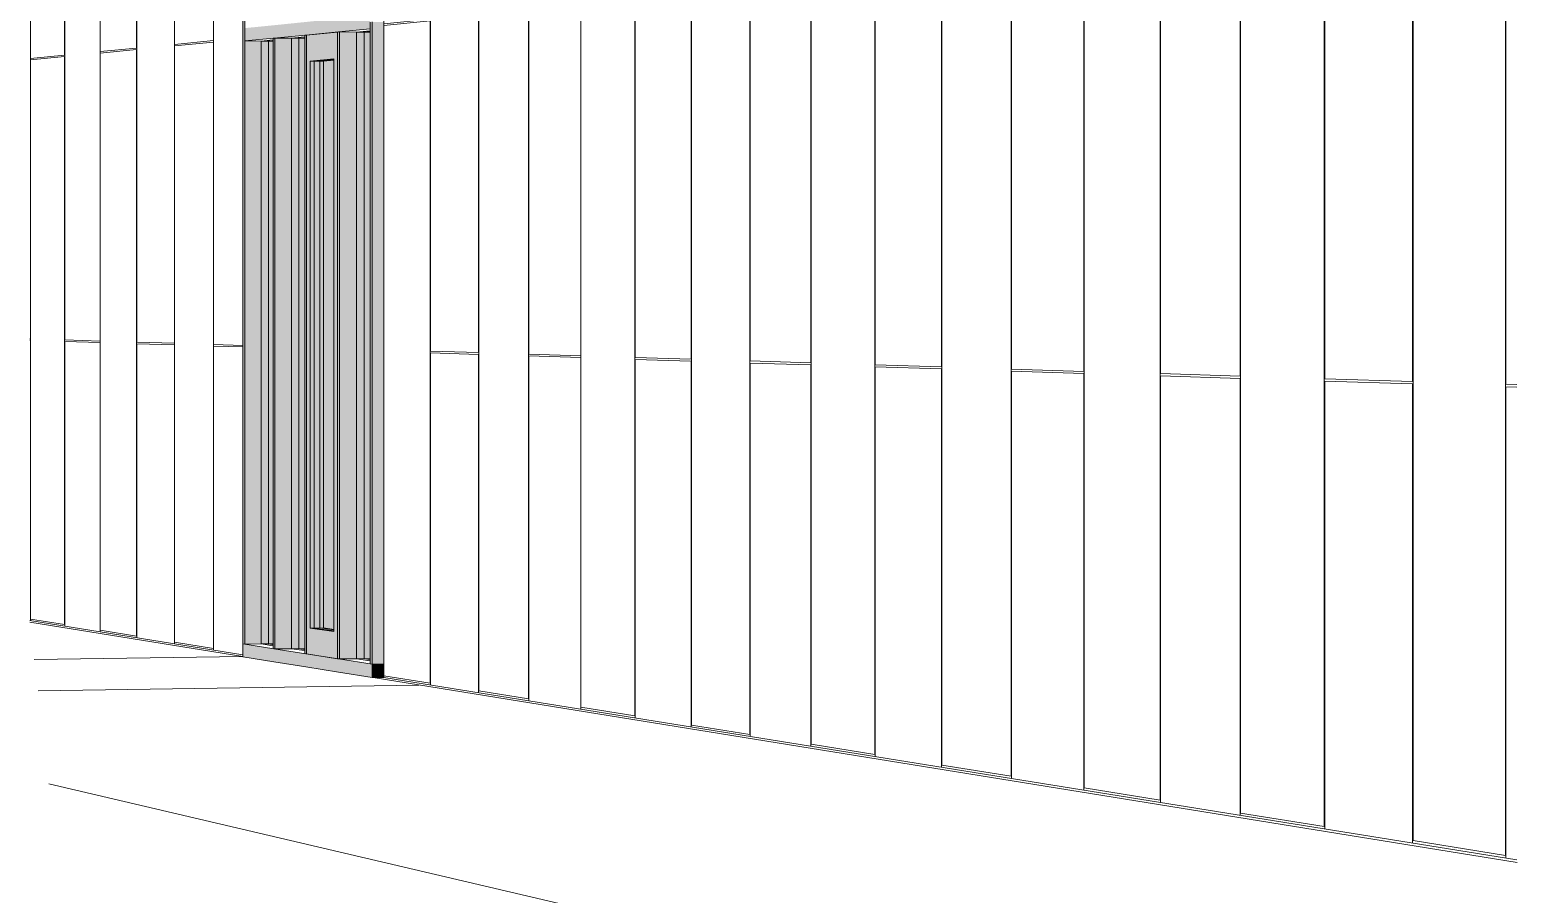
# Model space of a CAD drawing. Header units: inches. Extents: x 30764 to 30770, y -4780 to 4478.
# Drawn here: x 30766.5234 to 30766.6466, y 59.9485 to 60.02 of the extents above; entities that cross this region are included whole.
import ezdxf

# ---------------------------------------------------------------- set-up
doc = ezdxf.new("R2010")
doc.units = ezdxf.units.IN
doc.header["$MEASUREMENT"] = 0
for name, color, linetype, lineweight in [('A-DOOR', 31, 'Continuous', 13), ('A-GLAZ-CURT', 52, 'Continuous', 9), ('A-GLAZ-CWMG', 51, 'Continuous', 9), ('A-WALL-PATT', 111, 'Continuous', 13), ('C-BLDG-PADS', 91, 'Continuous', 9), ('C-TOPO', 7, 'Continuous', 9), ('Conc', 7, 'Continuous', 9), ('L-SITE-WALL', 31, 'Continuous', 13)]:
    doc.layers.add(name, color=color, linetype=linetype, lineweight=lineweight)

# ---------------------------------------------------------------- blocks, each defined once
blk = doc.blocks.new('FP_52-Entrance - Xcel')
at = {"layer": 'A-WALL-PATT', "lineweight": 9}
for p, q in [((-2804.31745, 59.9941), (-2804.31745, 60.04292)), ((-2804.31743, 60.01884), (-2804.31743, 60.04293)), ((-2804.31422, 60.01916), (-2804.31422, 60.0438)), ((-2804.3142, 59.994), (-2804.3142, 60.0438)), ((-2804.3236, 59.99429), (-2804.3236, 60.04168)), ((-2804.32359, 60.01824), (-2804.32359, 60.04169)), ((-2804.32058, 60.01853), (-2804.32058, 60.04237)), ((-2804.32056, 59.9942), (-2804.32056, 60.04237)), ((-2804.32937, 59.99447), (-2804.32937, 60.04039)), ((-2804.32936, 60.01767), (-2804.32936, 60.04039)), ((-2804.32653, 60.01795), (-2804.32653, 60.04089)), ((-2804.32652, 59.99438), (-2804.32652, 60.04089)), ((-2804.32058, 60.01853), (-2804.32359, 60.01824)), ((-2804.32058, 60.01841), (-2804.32359, 60.01811)), ((-2804.32058, 59.96987), (-2804.32058, 60.01841)), ((-2804.31422, 60.01916), (-2804.31743, 60.01884)), ((-2804.31422, 60.01903), (-2804.31743, 60.01872)), ((-2804.31743, 59.96936), (-2804.31743, 60.01872)), ((-2804.31422, 59.96885), (-2804.31422, 60.01903)), ((-2804.32653, 60.01795), (-2804.32936, 60.01767)), ((-2804.32653, 60.01783), (-2804.32936, 60.01755)), ((-2804.32936, 59.97127), (-2804.32936, 60.01755)), ((-2804.32653, 59.97082), (-2804.32653, 60.01783)), ((-2804.32359, 59.97035), (-2804.32359, 60.01811)), ((-2804.32937, 59.99447), (-2804.32942, 59.99447)), ((-2804.32942, 59.99435), (-2804.32937, 59.99435)), ((-2804.32937, 59.97115), (-2804.32937, 59.99435)), ((-2804.3236, 59.99429), (-2804.32652, 59.99438)), ((-2804.32652, 59.99426), (-2804.3236, 59.99417)), ((-2804.32652, 59.97069), (-2804.32652, 59.99426)), ((-2804.3236, 59.97023), (-2804.3236, 59.99417)), ((-2804.31745, 59.9941), (-2804.32056, 59.9942)), ((-2804.32056, 59.99407), (-2804.31745, 59.99398)), ((-2804.32056, 59.96974), (-2804.32056, 59.99407)), ((-2804.31745, 59.96924), (-2804.31745, 59.99398)), ((-2804.31179, 59.99393), (-2804.3142, 59.994)), ((-2804.3142, 59.99387), (-2804.31179, 59.9938)), ((-2804.3142, 59.96871), (-2804.3142, 59.99387)), ((-2804.32936, 59.97127), (-2804.32653, 59.97082)), ((-2804.32359, 59.97035), (-2804.32058, 59.96987)), ((-2804.31743, 59.96936), (-2804.31422, 59.96885))]:
    blk.add_line(p, q, dxfattribs=at)
blk = doc.blocks.new('FP_53-Entrance - Xcel')
at = {"layer": 'A-WALL-PATT', "lineweight": 9}
for p, q in [((-2804.20728, 60.02969), (-2804.20728, 60.06765)), ((-2804.20724, 59.99071), (-2804.20724, 60.06766)), ((-2804.21497, 59.99095), (-2804.21497, 60.06593)), ((-2804.21493, 60.02894), (-2804.21493, 60.06593)), ((-2804.22228, 60.02822), (-2804.22228, 60.06429)), ((-2804.22224, 59.99117), (-2804.22224, 60.06429)), ((-2804.22923, 59.99138), (-2804.22923, 60.06273)), ((-2804.2292, 60.02753), (-2804.2292, 60.06273)), ((-2804.23585, 60.02688), (-2804.23585, 60.06124)), ((-2804.23582, 59.99159), (-2804.23582, 60.06124)), ((-2804.24217, 59.99178), (-2804.24217, 60.05982)), ((-2804.24214, 60.02626), (-2804.24214, 60.05982)), ((-2804.2482, 60.02566), (-2804.2482, 60.05847)), ((-2804.24817, 59.99197), (-2804.24817, 60.05847)), ((-2804.25397, 59.99215), (-2804.25397, 60.05717)), ((-2804.25394, 60.0251), (-2804.25394, 60.05717)), ((-2804.25948, 60.02455), (-2804.25948, 60.05594)), ((-2804.25945, 59.99232), (-2804.25945, 60.05594)), ((-2804.26476, 59.99248), (-2804.26476, 60.05475)), ((-2804.26474, 60.02403), (-2804.26474, 60.05475)), ((-2804.26982, 60.02353), (-2804.26982, 60.05361)), ((-2804.2698, 59.99264), (-2804.2698, 60.05362)), ((-2804.27934, 60.0226), (-2804.27934, 60.05148)), ((-2804.27932, 59.99293), (-2804.27932, 60.05148)), ((-2804.27468, 59.99279), (-2804.27468, 60.05252)), ((-2804.27466, 60.02306), (-2804.27466, 60.05253)), ((-2804.28382, 59.99307), (-2804.28382, 60.05047)), ((-2804.2838, 60.02216), (-2804.2838, 60.05047)), ((-2804.28813, 60.02173), (-2804.28813, 60.04951)), ((-2804.28811, 59.9932), (-2804.28811, 60.04951)), ((-2804.29228, 59.99333), (-2804.29228, 60.04857)), ((-2804.29226, 60.02132), (-2804.29226, 60.04857)), ((-2804.29627, 60.02093), (-2804.29627, 60.04768)), ((-2804.29625, 59.99345), (-2804.29625, 60.04768)), ((-2804.20728, 60.02969), (-2804.21493, 60.02894)), ((-2804.20728, 60.02949), (-2804.21493, 60.02874)), ((-2804.20728, 59.95172), (-2804.20728, 60.02949)), ((-2804.22228, 60.02822), (-2804.2292, 60.02753)), ((-2804.22228, 60.02802), (-2804.2292, 60.02735)), ((-2804.22228, 59.95412), (-2804.22228, 60.02802)), ((-2804.21493, 59.95295), (-2804.21493, 60.02874)), ((-2804.23585, 60.02688), (-2804.24214, 60.02626)), ((-2804.2292, 59.95523), (-2804.2292, 60.02735)), ((-2804.2482, 60.02566), (-2804.25394, 60.0251)), ((-2804.23585, 60.0267), (-2804.24214, 60.02608)), ((-2804.24214, 59.95731), (-2804.24214, 60.02608)), ((-2804.23585, 59.9563), (-2804.23585, 60.0267)), ((-2804.25948, 60.02455), (-2804.26474, 60.02403)), ((-2804.25948, 60.02438), (-2804.26474, 60.02387)), ((-2804.25948, 59.96008), (-2804.25948, 60.02438)), ((-2804.2482, 60.02549), (-2804.25394, 60.02493)), ((-2804.25394, 59.95919), (-2804.25394, 60.02493)), ((-2804.2482, 59.95828), (-2804.2482, 60.02549)), ((-2804.26982, 60.02353), (-2804.27466, 60.02306)), ((-2804.26982, 60.02337), (-2804.27466, 60.0229)), ((-2804.26982, 59.96174), (-2804.26982, 60.02337)), ((-2804.26474, 59.96092), (-2804.26474, 60.02387)), ((-2804.27934, 60.0226), (-2804.2838, 60.02216)), ((-2804.27934, 60.02244), (-2804.2838, 60.02201)), ((-2804.2838, 59.96398), (-2804.2838, 60.02201)), ((-2804.27934, 59.96326), (-2804.27934, 60.02244)), ((-2804.27466, 59.96251), (-2804.27466, 60.0229)), ((-2804.29627, 60.02093), (-2804.3001, 60.02055)), ((-2804.29627, 60.02079), (-2804.3001, 60.02041)), ((-2804.29627, 59.96597), (-2804.29627, 60.02079)), ((-2804.28813, 60.02173), (-2804.29226, 60.02132)), ((-2804.28813, 60.02158), (-2804.29226, 60.02118)), ((-2804.29226, 59.96533), (-2804.29226, 60.02118)), ((-2804.28813, 59.96467), (-2804.28813, 60.02158)), ((-2804.29228, 59.99333), (-2804.29625, 59.99345)), ((-2804.29625, 59.99331), (-2804.29228, 59.99318)), ((-2804.29625, 59.96583), (-2804.29625, 59.99331)), ((-2804.29228, 59.96519), (-2804.29228, 59.99318)), ((-2804.28382, 59.99307), (-2804.28811, 59.9932)), ((-2804.28811, 59.99305), (-2804.28382, 59.99292)), ((-2804.28811, 59.96452), (-2804.28811, 59.99305)), ((-2804.28382, 59.96383), (-2804.28382, 59.99292)), ((-2804.27468, 59.99279), (-2804.27932, 59.99293)), ((-2804.27932, 59.99277), (-2804.27468, 59.99263)), ((-2804.27932, 59.96311), (-2804.27932, 59.99277)), ((-2804.27468, 59.96236), (-2804.27468, 59.99263)), ((-2804.26476, 59.99248), (-2804.2698, 59.99264)), ((-2804.2698, 59.99247), (-2804.26476, 59.99232)), ((-2804.2698, 59.96157), (-2804.2698, 59.99247)), ((-2804.26476, 59.96076), (-2804.26476, 59.99232)), ((-2804.25397, 59.99215), (-2804.25945, 59.99232)), ((-2804.25945, 59.99215), (-2804.25397, 59.99198)), ((-2804.25945, 59.95991), (-2804.25945, 59.99215)), ((-2804.25397, 59.95903), (-2804.25397, 59.99198)), ((-2804.24217, 59.99178), (-2804.24817, 59.99197)), ((-2804.24817, 59.99179), (-2804.24217, 59.9916)), ((-2804.24817, 59.9581), (-2804.24817, 59.99179)), ((-2804.24217, 59.95713), (-2804.24217, 59.9916)), ((-2804.22923, 59.99138), (-2804.23582, 59.99159)), ((-2804.23582, 59.9914), (-2804.22923, 59.9912)), ((-2804.23582, 59.95611), (-2804.23582, 59.9914)), ((-2804.22923, 59.95505), (-2804.22923, 59.9912)), ((-2804.21497, 59.99095), (-2804.22224, 59.99117)), ((-2804.22224, 59.99098), (-2804.21497, 59.99075)), ((-2804.22224, 59.95393), (-2804.22224, 59.99098)), ((-2804.21497, 59.95276), (-2804.21497, 59.99075)), ((-2804.20633, 59.99068), (-2804.20724, 59.99071)), ((-2804.20724, 59.9905), (-2804.20633, 59.99048)), ((-2804.20724, 59.95151), (-2804.20724, 59.9905)), ((-2804.3001, 59.96659), (-2804.29627, 59.96597)), ((-2804.29226, 59.96533), (-2804.28813, 59.96467)), ((-2804.2838, 59.96398), (-2804.27934, 59.96326)), ((-2804.27466, 59.96251), (-2804.26982, 59.96174)), ((-2804.26474, 59.96092), (-2804.25948, 59.96008)), ((-2804.25394, 59.95919), (-2804.2482, 59.95828)), ((-2804.24214, 59.95731), (-2804.23585, 59.9563)), ((-2804.2292, 59.95523), (-2804.22228, 59.95412)), ((-2804.21493, 59.95295), (-2804.20728, 59.95172))]:
    blk.add_line(p, q, dxfattribs=at)

msp = doc.modelspace()

# ---------------------------------------------------------------- hatches: boundary and pattern name
at = {"layer": 'A-DOOR', "lineweight": 5}
h = msp.add_hatch(color=256, dxfattribs=at)
h.paths.add_polyline_path([(30766.54892, 59.968), (30766.54892, 60.01986), (30766.54636, 60.01961), (30766.54636, 59.9684), (30766.54673, 59.96834)], flags=0)
h.paths.add_polyline_path([(30766.54862, 59.97025), (30766.54666, 59.97054), (30766.54666, 60.01746), (30766.54862, 60.01763), (30766.54862, 59.99123)], flags=0)
for points in [[(30766.54666, 59.97054), (30766.54697, 59.97055), (30766.54697, 60.01746), (30766.54666, 60.01745), (30766.54666, 59.97055)], [(30766.54697, 59.97054), (30766.54775, 59.97055), (30766.54775, 60.01745), (30766.54697, 60.01745), (30766.54697, 59.97055)]]:
    msp.add_hatch(color=256, dxfattribs=at).paths.add_polyline_path(points, flags=0)
at = {"layer": 'A-DOOR', "lineweight": 5, "transparency": 33554496}
msp.add_hatch(color=256, dxfattribs=at).paths.add_polyline_path([(30766.54862, 59.9703), (30766.54861, 60.0176), (30766.54697, 60.01746), (30766.547, 59.97054), (30766.54861, 59.9703)], flags=0)
at = {"layer": 'A-GLAZ-CURT', "lineweight": 5, "transparency": 33554458}
for points in [[(30766.54619, 59.96867), (30766.54619, 60.01945), (30766.5451, 60.01934), (30766.5451, 59.96883), (30766.54515, 59.96883)], [(30766.5516, 59.96783), (30766.5516, 60.01997), (30766.55049, 60.01986), (30766.55049, 59.968), (30766.55054, 59.96799)], [(30766.54355, 59.96907), (30766.54355, 60.0192), (30766.5426, 60.0191), (30766.5426, 59.96922)]]:
    msp.add_hatch(color=256, dxfattribs=at).paths.add_polyline_path(points, flags=0)
at = {"layer": 'A-GLAZ-CWMG', "lineweight": 5}
for points in [[(30766.54109, 60.01963), (30766.54123, 60.01965), (30766.54123, 60.04394), (30766.54109, 60.04391), (30766.54109, 60.03331)], [(30766.54365, 60.01935), (30766.54629, 60.01961), (30766.54629, 60.02069), (30766.54365, 60.02042)], [(30766.54629, 60.01961), (30766.549, 60.01987), (30766.549, 60.02097), (30766.54629, 60.02069)], [(30766.549, 60.01987), (30766.55163, 60.02012), (30766.55163, 60.02124), (30766.549, 60.02097)], [(30766.55179, 59.96756), (30766.55179, 60.0207), (30766.55163, 60.02068), (30766.55163, 59.96758)], [(30766.55179, 59.96756), (30766.55276, 59.96757), (30766.55276, 60.02069), (30766.55179, 60.0207), (30766.55179, 59.99123)], [(30766.54123, 59.9692), (30766.54123, 60.01965), (30766.54109, 60.01963), (30766.54109, 59.96923)], [(30766.54123, 60.01912), (30766.54365, 60.01935), (30766.54365, 60.02042), (30766.54123, 60.02018), (30766.54123, 60.01929)], [(30766.54636, 59.9684), (30766.54636, 60.01961), (30766.54622, 60.0196), (30766.54622, 59.96843)], [(30766.54908, 59.96798), (30766.54908, 60.01988), (30766.54892, 60.01986), (30766.54892, 59.968)], [(30766.54908, 59.96798), (30766.55049, 59.968), (30766.55049, 60.01986), (30766.54908, 60.01987), (30766.54908, 59.96799)], [(30766.55049, 59.968), (30766.55158, 59.96801), (30766.55157, 60.01985), (30766.55049, 60.01986), (30766.55049, 59.97171)], [(30766.54123, 59.9692), (30766.5426, 59.96923), (30766.5426, 60.0191), (30766.54123, 60.0191), (30766.54123, 59.96923)], [(30766.5426, 59.96923), (30766.54353, 59.96923), (30766.54353, 60.0191), (30766.5426, 60.0191), (30766.5426, 59.97171)], [(30766.54372, 59.96881), (30766.54372, 60.01936), (30766.54358, 60.01934), (30766.54358, 59.96884)], [(30766.54372, 59.96881), (30766.5451, 59.96883), (30766.5451, 60.01934), (30766.54372, 60.01935), (30766.54372, 59.96883)], [(30766.5451, 59.96883), (30766.54617, 59.96885), (30766.54615, 60.01934), (30766.5451, 60.01934), (30766.5451, 59.97171)], [(30766.54858, 59.97043), (30766.54856, 60.01752), (30766.54774, 60.01745), (30766.54774, 59.97055), (30766.54855, 59.97043)], [(30766.54365, 59.96775), (30766.54365, 59.96883), (30766.54109, 59.96923), (30766.54109, 59.96816)], [(30766.54629, 59.96732), (30766.54629, 59.96841), (30766.54365, 59.96883), (30766.54365, 59.96775)], [(30766.549, 59.96689), (30766.549, 59.96799), (30766.54629, 59.96841), (30766.54629, 59.96732), (30766.54673, 59.96725)], [(30766.55179, 59.96644), (30766.55179, 59.96756), (30766.549, 59.96799), (30766.549, 59.96689)]]:
    msp.add_hatch(color=256, dxfattribs=at).paths.add_polyline_path(points, flags=0)
at = {"layer": 'A-GLAZ-CWMG'}
msp.add_hatch(color=256, dxfattribs=at).paths.add_polyline_path([(30766.55179, 59.96644), (30766.55276, 59.96645), (30766.55276, 59.96757), (30766.55179, 59.96756)], flags=0)

# ---------------------------------------------------------------- linework, layer by layer
at = {"layer": 'A-DOOR'}
for p, q in [((30766.54892, 60.01986), (30766.54636, 60.01961)), ((30766.54636, 59.9684), (30766.54636, 60.01961)), ((30766.54892, 60.01986), (30766.54892, 59.968)), ((30766.54666, 60.01746), (30766.54862, 60.01763)), ((30766.54697, 60.01746), (30766.54666, 60.01746)), ((30766.54666, 60.01746), (30766.54666, 59.97054)), ((30766.54862, 60.0176), (30766.54697, 60.01746)), ((30766.54775, 60.01745), (30766.54697, 60.01746)), ((30766.54697, 59.97054), (30766.54697, 60.01746)), ((30766.54697, 60.01746), (30766.54744, 60.01745)), ((30766.54744, 60.01745), (30766.54861, 60.01755)), ((30766.54744, 59.97055), (30766.54744, 60.01745)), ((30766.5486, 60.01752), (30766.54775, 60.01745)), ((30766.54775, 60.01745), (30766.54775, 59.97055)), ((30766.54862, 59.97025), (30766.54862, 60.01763)), ((30766.54697, 59.97054), (30766.54666, 59.97054)), ((30766.54666, 59.97054), (30766.54862, 59.97025)), ((30766.54775, 59.97055), (30766.54697, 59.97054)), ((30766.54697, 59.97054), (30766.54744, 59.97055)), ((30766.54862, 59.9703), (30766.54697, 59.97054)), ((30766.54861, 59.97038), (30766.54744, 59.97055)), ((30766.54775, 59.97055), (30766.5486, 59.97043)), ((30766.54892, 59.968), (30766.54636, 59.9684))]:
    msp.add_line(p, q, dxfattribs=at)
at = {"layer": 'A-GLAZ-CURT'}
for p, q in [((30766.54619, 60.01945), (30766.5451, 60.01934)), ((30766.5516, 60.01997), (30766.55049, 60.01986)), ((30766.55049, 60.01986), (30766.55049, 59.968)), ((30766.55049, 60.01986), (30766.55112, 60.01986)), ((30766.55112, 60.01986), (30766.55159, 60.0199)), ((30766.55112, 59.96801), (30766.55112, 60.01986)), ((30766.54355, 60.0192), (30766.5426, 60.0191)), ((30766.5426, 60.0191), (30766.5426, 59.96922)), ((30766.5426, 60.0191), (30766.54321, 60.0191)), ((30766.54321, 60.0191), (30766.54354, 60.01913)), ((30766.54321, 59.96923), (30766.54321, 60.0191)), ((30766.5451, 60.01934), (30766.5451, 59.96883)), ((30766.5451, 60.01934), (30766.54572, 60.01934)), ((30766.54572, 60.01934), (30766.54617, 60.01938)), ((30766.54572, 59.96884), (30766.54572, 60.01934)), ((30766.5426, 59.96922), (30766.54321, 59.96923)), ((30766.5426, 59.96922), (30766.54355, 59.96907)), ((30766.54354, 59.96918), (30766.54321, 59.96923)), ((30766.5451, 59.96883), (30766.54572, 59.96884)), ((30766.5451, 59.96883), (30766.54619, 59.96867)), ((30766.54617, 59.96877), (30766.54572, 59.96884)), ((30766.55049, 59.968), (30766.55112, 59.96801)), ((30766.55049, 59.968), (30766.5516, 59.96783)), ((30766.55159, 59.96793), (30766.55112, 59.96801))]:
    msp.add_line(p, q, dxfattribs=at)
at = {"layer": 'A-GLAZ-CWMG'}
for p, q in [((30766.54109, 60.04391), (30766.54109, 60.01963)), ((30766.54123, 60.04394), (30766.54123, 60.01965)), ((30766.55163, 59.96758), (30766.55163, 60.02068)), ((30766.55179, 59.96756), (30766.55179, 60.0207)), ((30766.54109, 60.01963), (30766.54109, 59.96923)), ((30766.54123, 60.01912), (30766.54123, 60.02018)), ((30766.54123, 60.01965), (30766.54123, 59.9692)), ((30766.54629, 60.01961), (30766.54365, 60.01935)), ((30766.54622, 60.0196), (30766.54636, 60.01961)), ((30766.54622, 60.0196), (30766.54622, 59.96843)), ((30766.549, 60.01987), (30766.54629, 60.01961)), ((30766.54636, 60.01961), (30766.54636, 59.9684)), ((30766.54892, 60.01986), (30766.54908, 60.01988)), ((30766.54892, 60.01986), (30766.54892, 59.968)), ((30766.55163, 60.02012), (30766.549, 60.01987)), ((30766.54908, 60.01988), (30766.55049, 60.01986)), ((30766.54908, 60.01988), (30766.54908, 59.96798)), ((30766.55049, 60.01986), (30766.55158, 60.01985)), ((30766.54365, 60.01935), (30766.54123, 60.01912)), ((30766.5426, 60.0191), (30766.54123, 60.01912)), ((30766.54353, 60.0191), (30766.5426, 60.0191)), ((30766.54358, 60.01934), (30766.54372, 60.01936)), ((30766.54358, 60.01934), (30766.54358, 59.96884)), ((30766.54372, 60.01936), (30766.5451, 60.01934)), ((30766.54372, 60.01936), (30766.54372, 59.96881)), ((30766.5451, 60.01934), (30766.54617, 60.01934)), ((30766.54109, 59.96816), (30766.54109, 59.96923)), ((30766.54109, 59.96923), (30766.54365, 59.96883)), ((30766.54123, 59.9692), (30766.54109, 59.96923)), ((30766.5426, 59.96922), (30766.54123, 59.9692)), ((30766.54353, 59.96923), (30766.5426, 59.96922)), ((30766.54109, 59.96816), (30766.54365, 59.96775)), ((30766.54372, 59.96881), (30766.54358, 59.96884)), ((30766.54365, 59.96883), (30766.54629, 59.96841)), ((30766.54365, 59.96775), (30766.54629, 59.96732)), ((30766.5451, 59.96883), (30766.54372, 59.96881)), ((30766.54617, 59.96885), (30766.5451, 59.96883)), ((30766.54636, 59.9684), (30766.54622, 59.96843)), ((30766.54629, 59.96841), (30766.549, 59.96799)), ((30766.54908, 59.96798), (30766.54892, 59.968)), ((30766.549, 59.96799), (30766.55179, 59.96756)), ((30766.55049, 59.968), (30766.54908, 59.96798)), ((30766.55158, 59.96801), (30766.55049, 59.968)), ((30766.54629, 59.96732), (30766.549, 59.96689)), ((30766.549, 59.96689), (30766.55179, 59.96644)), ((30766.55179, 59.96756), (30766.55163, 59.96758)), ((30766.55274, 59.96757), (30766.55179, 59.96756)), ((30766.55274, 59.96757), (30766.55179, 59.96756)), ((30766.55179, 59.96756), (30766.55179, 59.96644)), ((30766.55179, 59.96644), (30766.55187, 59.96644)), ((30766.55187, 59.96644), (30766.55274, 59.96645))]:
    msp.add_line(p, q, dxfattribs=at)
at = {"layer": 'C-BLDG-PADS'}
for p, q in [((30766.52346, 59.97103), (30766.54109, 59.96818)), ((30766.55187, 59.96644), (30766.64655, 59.95114))]:
    msp.add_line(p, q, dxfattribs=at)
at = {"layer": 'C-TOPO'}
for p, q in [((30766.54109, 59.96818), (30766.52346, 59.97103)), ((30766.52346, 59.97103), (30766.54109, 59.96818)), ((30766.64655, 59.95114), (30766.55187, 59.96644)), ((30766.55187, 59.96644), (30766.64655, 59.95114))]:
    msp.add_line(p, q, dxfattribs=at)
at = {"layer": 'Conc'}
for p, q in [((30766.52382, 59.96793), (30766.54108, 59.96817)), ((30766.52413, 59.96535), (30766.55564, 59.96581)), ((30766.52503, 59.95764), (30766.78944, 59.89574))]:
    msp.add_line(p, q, dxfattribs=at)
at = {"layer": 'L-SITE-WALL'}
for p, q in [((30766.55276, 60.04681), (30766.55276, 59.96645)), ((30766.52344, 59.97116), (30766.54108, 59.96833)), ((30766.55276, 59.96645), (30766.64653, 59.95137))]:
    msp.add_line(p, q, dxfattribs=at)

# ---------------------------------------------------------------- block references
at = {"layer": 'L-SITE-WALL', "lineweight": 9}
for name in ['FP_53-Entrance - Xcel', 'FP_52-Entrance - Xcel']:
    msp.add_blockref(name, (33570.85286, 0), dxfattribs=at)

doc.saveas('drawing.dxf')
